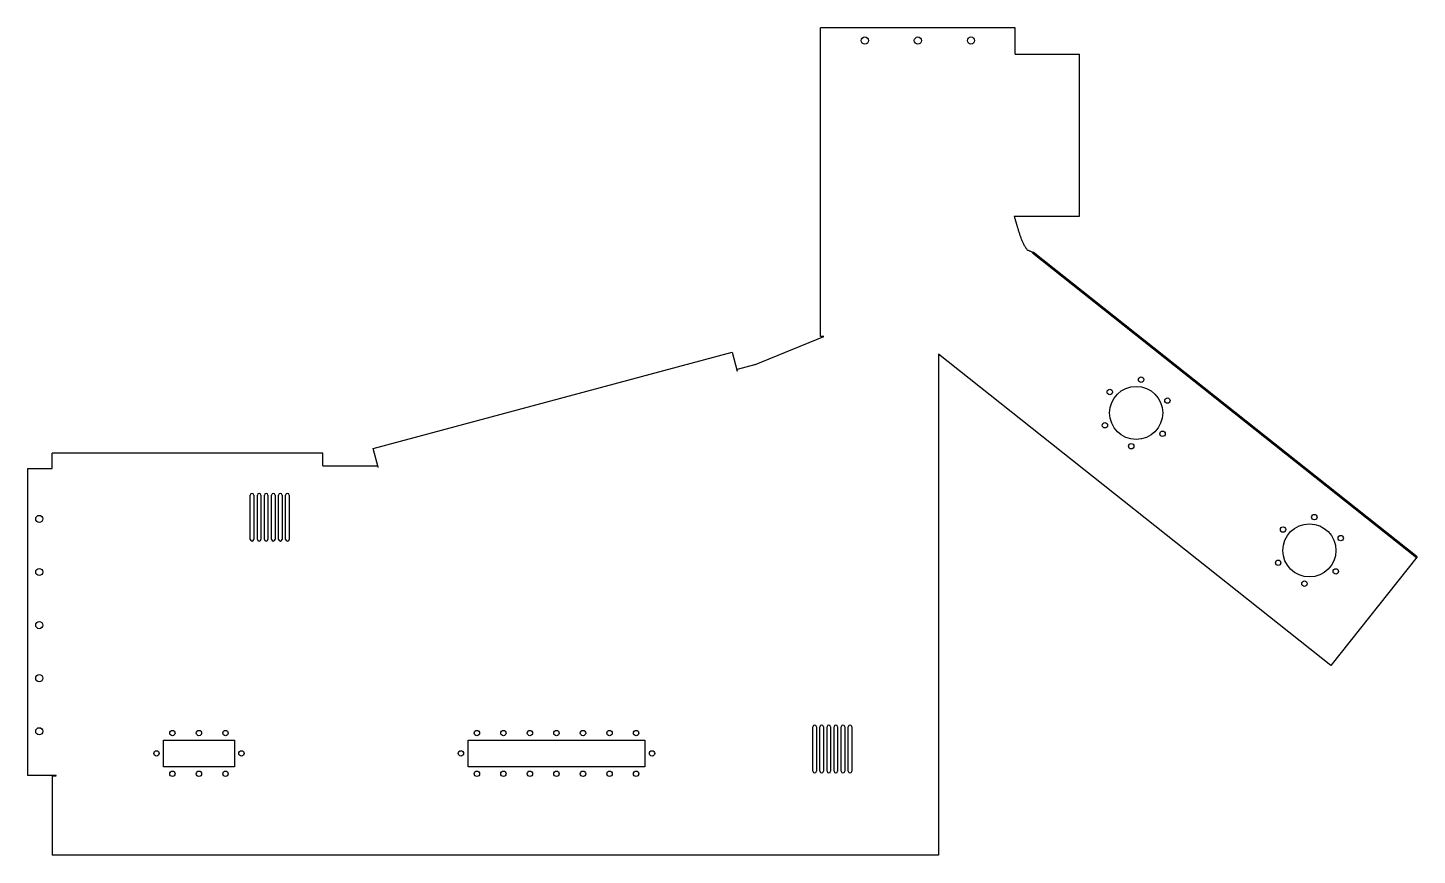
# Model space of a CAD drawing. Header units: millimetres. Extents: x -1017 to 554, y -905 to 30.
import ezdxf

# ---------------------------------------------------------------- set-up
doc = ezdxf.new("R2010")
doc.units = ezdxf.units.MM

msp = doc.modelspace()

# ---------------------------------------------------------------- linework, layer by layer
at = {"color": 7, "linetype": 'Continuous', "lineweight": 25}
for p, q in [((-120.7, -319.2), (-120.7, 29.6)), ((99.2, 29.6), (-120.7, 29.6)), ((99.2, 0), (99.2, 29.6)), ((99.2, 0), (172, 0)), ((172, -183.2), (172, 0)), ((98.2, -183.2), (172, -183.2)), ((98.2, -183.2), (101.6, -195)), ((119.7, -224), (118.8, -225.1)), ((552.8, -569.5), (118.8, -225.1)), ((553.7, -568.4), (119.7, -224)), ((-195.4, -351.4), (-117, -319.2)), ((-117, -319.2), (-120.7, -319.2)), ((-626.4, -445.8), (-220.7, -337.1)), ((-220.7, -337.1), (-215, -358.3)), ((456.2, -691.2), (12.6, -339.2)), ((12.6, -339.2), (12.6, -905.4)), ((-215, -358.3), (-214.5, -358.1)), ((-195.4, -351.4), (-214.9, -356.7)), ((-214.5, -358.1), (-214.9, -356.7)), ((-989.3, -468.5), (-989.3, -451)), ((-683.3, -451), (-989.3, -451)), ((-683.3, -465.5), (-683.3, -451)), ((-620.7, -467), (-626.4, -445.8)), ((-1016.8, -815.4), (-1016.8, -468.5)), ((-1016.8, -468.5), (-989.3, -468.5)), ((-683.3, -465.5), (-621.6, -465.5)), ((-621.6, -465.5), (-621.2, -467.1)), ((-621.2, -467.1), (-620.7, -467)), ((-765.3, -548.5), (-765.3, -498.5)), ((-761.3, -498.5), (-761.3, -548.5)), ((-757.3, -548.5), (-757.3, -498.5)), ((-753.3, -498.5), (-753.3, -548.5)), ((-749.3, -548.5), (-749.3, -498.5)), ((-745.3, -498.5), (-745.3, -548.5)), ((-741.3, -548.5), (-741.3, -498.5)), ((-737.3, -498.5), (-737.3, -548.5)), ((-733.3, -548.5), (-733.3, -498.5)), ((-729.3, -498.5), (-729.3, -548.5)), ((-725.3, -548.5), (-725.3, -498.5)), ((-721.3, -498.5), (-721.3, -548.5)), ((553.7, -568.4), (456.2, -691.2)), ((-129.4, -810.4), (-129.4, -760.4)), ((-125.4, -760.4), (-125.4, -810.4)), ((-121.4, -810.4), (-121.4, -760.4)), ((-117.4, -760.4), (-117.4, -810.4)), ((-113.4, -810.4), (-113.4, -760.4)), ((-109.4, -760.4), (-109.4, -810.4)), ((-105.4, -810.4), (-105.4, -760.4)), ((-101.4, -760.4), (-101.4, -810.4)), ((-97.4, -810.4), (-97.4, -760.4)), ((-93.4, -760.4), (-93.4, -810.4)), ((-89.4, -810.4), (-89.4, -760.4)), ((-85.4, -760.4), (-85.4, -810.4)), ((-863.3, -775.4), (-783.3, -775.4)), ((-863.3, -805.4), (-863.3, -775.4)), ((-783.3, -775.4), (-783.3, -805.4)), ((-519.2, -775.4), (-319.2, -775.4)), ((-519.2, -805.4), (-519.2, -775.4)), ((-319.2, -775.4), (-319.2, -805.4)), ((-984.8, -815.4), (-1016.8, -815.4)), ((-989.3, -815.9), (-989.3, -905.4)), ((-989.3, -815.9), (-984.8, -815.9)), ((-984.8, -815.9), (-984.8, -815.4)), ((-783.3, -805.4), (-863.3, -805.4)), ((-319.2, -805.4), (-519.2, -805.4)), ((12.6, -905.4), (-989.3, -905.4))]:
    msp.add_line(p, q, dxfattribs=at)
for centre, radius in [((-70.7, 15.2), 4.05), ((-10.7, 15.2), 4.05), ((49.3, 15.2), 4.05), ((236, -405.6), 30), ((241.6, -368), 3.05), ((206.2, -382), 3.05), ((271.3, -391.7), 3.05), ((200.6, -419.6), 3.05), ((265.8, -429.2), 3.05), ((230.4, -443.2), 3.05), ((-1003.8, -525.4), 4.05), ((431.8, -561), 30), ((437.4, -523.4), 3.05), ((402, -537.4), 3.05), ((467.2, -547.1), 3.05), ((396.5, -575), 3.05), ((-1003.8, -585.4), 4.05), ((426.2, -598.6), 3.05), ((461.6, -584.7), 3.05), ((-1003.8, -645.4), 4.05), ((-1003.8, -705.4), 4.05), ((-1003.8, -765.4), 4.05), ((-853.3, -767.4), 3.05), ((-823.3, -767.4), 3.05), ((-793.3, -767.4), 3.05), ((-509.2, -767.4), 3.05), ((-479.2, -767.4), 3.05), ((-449.2, -767.4), 3.05), ((-419.2, -767.4), 3.05), ((-389.2, -767.4), 3.05), ((-359.2, -767.4), 3.05), ((-329.2, -767.4), 3.05), ((-871.3, -790.4), 3.05), ((-775.3, -790.4), 3.05), ((-527.2, -790.4), 3.05), ((-311.2, -790.4), 3.05), ((-853.3, -813.4), 3.05), ((-823.3, -813.4), 3.05), ((-793.3, -813.4), 3.05), ((-509.2, -813.4), 3.05), ((-479.2, -813.4), 3.05), ((-449.2, -813.4), 3.05), ((-419.2, -813.4), 3.05), ((-389.2, -813.4), 3.05), ((-359.2, -813.4), 3.05), ((-329.2, -813.4), 3.05)]:
    msp.add_circle(centre, radius, dxfattribs=at)
for centre, start, end in [((-763.3, -498.5), 0, 180), ((-755.3, -498.5), 0, 180), ((-747.3, -498.5), 0, 180), ((-739.3, -498.5), 0, 180), ((-731.3, -498.5), 0, 180), ((-723.3, -498.5), 0, 180), ((-763.3, -548.5), 180, 0), ((-755.3, -548.5), 180, 0), ((-747.3, -548.5), 180, 0), ((-739.3, -548.5), 180, 360), ((-731.3, -548.5), 180, 0), ((-723.3, -548.5), 180, 0), ((-127.4, -760.4), 0, 180), ((-119.4, -760.4), 0, 180), ((-111.4, -760.4), 0, 180), ((-103.4, -760.4), 0, 180), ((-95.4, -760.4), 0, 180), ((-87.4, -760.4), 0, 180), ((-127.4, -810.4), 180, 360), ((-119.4, -810.4), 180, 0), ((-111.4, -810.4), 180, 0), ((-103.4, -810.4), 180, 0), ((-95.4, -810.4), 180, 360), ((-87.4, -810.4), 180, 0)]:
    msp.add_arc(centre, 2, start, end, dxfattribs=at)
for points, knots in [([(101.6, -195), (101.9, -195.9), (102.4, -197.7), (103.1, -200), (103.9, -202.6), (104.9, -205.5), (106.1, -209), (107.5, -212.3), (108.9, -215), (110, -217.1), (110.8, -218.4), (111.4, -219.3), (111.9, -220), (112.5, -220.7), (112.9, -221.3), (113.1, -221.6)], [0, 0, 0, 0, 0.102105, 0.185442, 0.250014, 0.382903, 0.500017, 0.630467, 0.749995, 0.813581, 0.874995, 0.901955, 0.92857, 0.962155, 1, 1, 1, 1]), ([(113.1, -221.6), (113.7, -221.7), (114.3, -221.9), (114.9, -222.1), (115, -222.2), (115.3, -222.3), (115.4, -222.3), (115.8, -222.5), (116.1, -222.6), (116.6, -222.8), (116.9, -223), (117.3, -223.2), (117.4, -223.3), (117.6, -223.4), (117.6, -223.4), (117.7, -223.5), (117.8, -223.5), (118.3, -223.8), (118.8, -224.1), (119.3, -224.5)], [0, 0, 0, 0, 0.25, 0.25, 0.3125, 0.3125, 0.375, 0.375, 0.5, 0.5, 0.625, 0.625, 0.6875, 0.6875, 0.71875, 0.71875, 0.75, 0.75, 1, 1, 1, 1])]:
    msp.add_open_spline(points, degree=3, knots=knots, dxfattribs=at)

doc.saveas('drawing.dxf')
